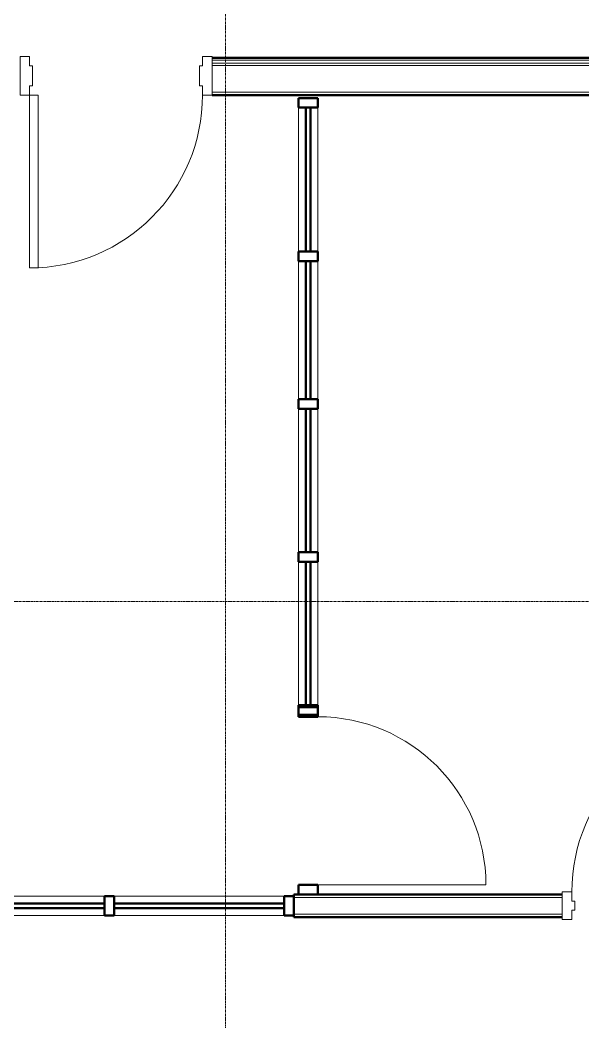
# Model space of a CAD drawing. Header units: inches. Extents: x -4218 to -1830, y 9756 to 12426.
# Drawn here: x -3197.1 to -3079.9, y 11447.6 to 11656.2 of the extents above; entities that cross this region are included whole.
import ezdxf

# ---------------------------------------------------------------- set-up
doc = ezdxf.new("R2010")
doc.units = ezdxf.units.IN
doc.header["$MEASUREMENT"] = 0
doc.linetypes.add('Grid Line 1_2_', pattern=[0.875, 0.5, -0.125, 0.125, -0.125])
for name, color, linetype, lineweight in [('0-1', 7, 'Continuous', 5), ('0-3', 7, 'Continuous', 9), ('A-DOOR-1', 7, 'Continuous', 9), ('A-DOOR-2', 50, 'Continuous', 20), ('A-DOOR-FRAM-1', 50, 'Continuous', 20), ('A-GLAZ-CURT-1', 250, 'Continuous', 50), ('A-GLAZ-CWMG-1', 7, 'Continuous', 9), ('A-GLAZ-CWMG-2', 250, 'Continuous', 50), ('A-WALL-1', 250, 'Continuous', 50), ('A-WALL-2', 10, 'Continuous', 13), ('A-WALL-3', 253, 'Continuous', 9), ('A-WALL-5', 252, 'Continuous', 9), ('I-WALL-1', 250, 'Continuous', 50), ('I-WALL-3', 253, 'Continuous', 9), ('I-WALL-4', 252, 'Continuous', 9), ('S-GRID-1', 1, 'Grid Line 1_2_', 9)]:
    doc.layers.add(name, color=color, linetype=linetype, lineweight=lineweight)

# ---------------------------------------------------------------- blocks, each defined once
blk = doc.blocks.new('System Panel - SINGLE PANE - SAFETY GLAZING-2179330-BACKGROUND - 1ST FLOOR')
at = {"layer": 'A-GLAZ-CURT-1'}
for p, q in [((17.7, 0.5), (-17.7, 0.5)), ((-17.7, 0.5), (-17.7, -0.5)), ((17.7, -0.5), (17.7, 0.5)), ((-17.7, -0.5), (17.7, -0.5))]:
    blk.add_line(p, q, dxfattribs=at)
blk = doc.blocks.new('Rectangular Mullion - 2_ x 4_ - INTERIOR-2179402-BACKGROUND - 1ST FLOOR')
at = {"layer": 'A-GLAZ-CWMG-1'}
for p, q in [((-3177.52, 11473.79), (-3142.12, 11473.79)), ((-3177.52, 11469.79), (-3142.12, 11469.79))]:
    blk.add_line(p, q, dxfattribs=at)
blk = doc.blocks.new('Rectangular Mullion - 2_ x 4_ - INTERIOR-2179409-BACKGROUND - 1ST FLOOR')
at = {"layer": 'A-GLAZ-CWMG-2'}
for p, q in [((0, 2), (-2, 2)), ((-2, 2), (-2, -2)), ((0, -2), (0, 2)), ((-2, -2), (0, -2))]:
    blk.add_line(p, q, dxfattribs=at)
blk = doc.blocks.new('System Panel - SINGLE PANE - SAFETY GLAZING-2179331-BACKGROUND - 1ST FLOOR')
at = {"layer": 'A-GLAZ-CURT-1'}
for p, q in [((18.2, 0.5), (-18.2, 0.5)), ((-18.2, 0.5), (-18.2, -0.5)), ((18.2, -0.5), (18.2, 0.5)), ((-18.2, -0.5), (18.2, -0.5))]:
    blk.add_line(p, q, dxfattribs=at)
blk = doc.blocks.new('Rectangular Mullion - 2_ x 4_ - INTERIOR-2179404-BACKGROUND - 1ST FLOOR')
at = {"layer": 'A-GLAZ-CWMG-1'}
for p, q in [((-3254.32, 11473.79), (-3217.92, 11473.79)), ((-3254.32, 11469.79), (-3217.92, 11469.79))]:
    blk.add_line(p, q, dxfattribs=at)
blk = doc.blocks.new('Rectangular Mullion - 2_ x 4_ - INTERIOR-2179406-BACKGROUND - 1ST FLOOR')
at = {"layer": 'A-GLAZ-CWMG-2'}
for p, q in [((-1, 2), (1, 2)), ((-1, -2), (-1, 2)), ((1, 2), (1, -2)), ((1, -2), (-1, -2))]:
    blk.add_line(p, q, dxfattribs=at)
blk = doc.blocks.new('STOREFRONT DOOR - WOOD STILE W_ GLASS INSET-2189328-BACKGROUND - 1ST FLOOR')
at = {"layer": 'A-DOOR-1'}
blk.add_line((-17.5, -2), (-17.5, -37), dxfattribs=at)
blk.add_arc((-17.5, -2), 35, 270, 360, dxfattribs=at)
blk = doc.blocks.new('Rectangular Mullion - 2_ x 4_ - INTERIOR-2183591-BACKGROUND - 1ST FLOOR')
at = {"layer": 'A-GLAZ-CWMG-2'}
for p, q in [((-2, 2), (0, 2)), ((-2, -2), (-2, 2)), ((0, 2), (0, -2)), ((0, -2), (-2, -2))]:
    blk.add_line(p, q, dxfattribs=at)
blk = doc.blocks.new('System Panel - SINGLE PANE - SAFETY GLAZING-2186739-BACKGROUND - 1ST FLOOR')
at = {"layer": 'A-GLAZ-CURT-1'}
for p, q in [((14.93, 0.5), (-14.93, 0.5)), ((-14.93, 0.5), (-14.93, -0.5)), ((14.93, -0.5), (14.93, 0.5)), ((-14.93, -0.5), (14.93, -0.5))]:
    blk.add_line(p, q, dxfattribs=at)
blk = doc.blocks.new('System Panel - SINGLE PANE - SAFETY GLAZING-2187073-BACKGROUND - 1ST FLOOR')
at = {"layer": 'A-GLAZ-CURT-1'}
for p, q in [((14.38, 0.5), (-14.38, 0.5)), ((-14.38, 0.5), (-14.38, -0.5)), ((14.38, -0.5), (14.38, 0.5)), ((-14.38, -0.5), (14.38, -0.5))]:
    blk.add_line(p, q, dxfattribs=at)
blk = doc.blocks.new('Rectangular Mullion - 2_ x 4_ - INTERIOR-2186737-BACKGROUND - 1ST FLOOR')
at = {"layer": 'A-GLAZ-CWMG-1'}
for p, q in [((-3139.12, 11550.96), (-3139.12, 11545.42)), ((-3135.12, 11550.96), (-3135.12, 11545.42))]:
    blk.add_line(p, q, dxfattribs=at)
blk = doc.blocks.new('Rectangular Mullion - 2_ x 4_ - INTERIOR-2187069-BACKGROUND - 1ST FLOOR')
at = {"layer": 'A-GLAZ-CWMG-1'}
for p, q in [((-3139.12, 11606.03), (-3139.12, 11577.28)), ((-3135.12, 11606.03), (-3135.12, 11577.28))]:
    blk.add_line(p, q, dxfattribs=at)
blk = doc.blocks.new('Rectangular Mullion - 2_ x 4_ - INTERIOR-2186757-BACKGROUND - 1ST FLOOR')
at = {"layer": 'A-GLAZ-CWMG-1'}
for p, q in [((-3139.12, 11621.63), (-3139.12, 11608.13)), ((-3135.12, 11621.63), (-3135.12, 11608.13)), ((-3137.62, 11608.13), (-3139.12, 11608.13)), ((-3135.12, 11608.13), (-3136.62, 11608.13))]:
    blk.add_line(p, q, dxfattribs=at)
blk = doc.blocks.new('Rectangular Mullion - 2_ x 4_ - INTERIOR-2183583-BACKGROUND - 1ST FLOOR')
at = {"layer": 'A-GLAZ-CWMG-2'}
for p, q in [((-1, 2), (1, 2)), ((-1, -2), (-1, 2)), ((1, 2), (1, -2)), ((1, -2), (-1, -2))]:
    blk.add_line(p, q, dxfattribs=at)
blk = doc.blocks.new('Rectangular Mullion - 2_ x 4_ - INTERIOR-2183529-BACKGROUND - 1ST FLOOR')
at = {"layer": 'A-GLAZ-CWMG-2'}
for p, q in [((-1, 2), (1, 2)), ((-1, -2), (-1, 2)), ((1, 2), (1, -2)), ((1, -2), (-1, -2))]:
    blk.add_line(p, q, dxfattribs=at)
blk = doc.blocks.new('HOLLOW METAL - 1HR RATED-2191993-BACKGROUND - 1ST FLOOR')
at = {"layer": 'A-DOOR-1'}
blk.add_arc((18, 4.125), 36, 90, 180, dxfattribs=at)
at = {"layer": 'A-DOOR-2'}
for p, q in [((18, 40.125), (16.25, 40.125)), ((16.25, 40.125), (16.25, 4.125)), ((18, 4.125), (18, 40.125)), ((16.25, 4.125), (18, 4.125))]:
    blk.add_line(p, q, dxfattribs=at)
at = {"layer": 'A-DOOR-FRAM-1'}
for p, q in [((-18, 4.125), (-20, 4.125)), ((-20, 4.125), (-20, -3.875)), ((-18, 2.1875), (-18, 4.125)), ((-17.375, 2.1875), (-18, 2.1875)), ((-17.375, -1.9375), (-17.375, 2.1875)), ((18, 2.1875), (17.375, 2.1875)), ((17.375, 2.1875), (17.375, -1.9375)), ((18, 4.125), (18, 2.1875)), ((20, 4.125), (18, 4.125)), ((20, -3.875), (20, 4.125)), ((-18, -3.875), (-18, -1.9375)), ((-18, -1.9375), (-17.375, -1.9375)), ((17.375, -1.9375), (18, -1.9375)), ((18, -1.9375), (18, -3.875)), ((-20, -3.875), (-18, -3.875)), ((18, -3.875), (20, -3.875))]:
    blk.add_line(p, q, dxfattribs=at)
blk = doc.blocks.new('Rectangular Mullion - 2_ x 4_ - INTERIOR-2183554-BACKGROUND - 1ST FLOOR')
at = {"layer": 'A-GLAZ-CWMG-2'}
for p, q in [((0, 2), (-2, 2)), ((-2, 2), (-2, -2)), ((0, -2), (0, 2)), ((-2, -2), (0, -2))]:
    blk.add_line(p, q, dxfattribs=at)
blk = doc.blocks.new('HOLLOW METAL - COMMON_3-0 x 7-0 - WD DOOR-2191990-BACKGROUND - 1ST FLOOR')
at = {"layer": 'A-DOOR-1'}
blk.add_arc((18, 3.125), 36, 90, 180, dxfattribs=at)
at = {"layer": 'A-DOOR-2'}
for p, q in [((18, 39.125), (16.25, 39.125)), ((16.25, 39.125), (16.25, 3.125)), ((18, 3.125), (18, 39.125)), ((16.25, 3.125), (18, 3.125))]:
    blk.add_line(p, q, dxfattribs=at)
at = {"layer": 'A-DOOR-FRAM-1'}
for p, q in [((-18, 3.125), (-20, 3.125)), ((-20, 3.125), (-20, -2.625)), ((-18, 1.1875), (-18, 3.125)), ((18, 3.125), (18, 1.1875)), ((20, 3.125), (18, 3.125)), ((20, -2.625), (20, 3.125)), ((-17.375, 1.1875), (-18, 1.1875)), ((-17.375, -0.6875), (-17.375, 1.1875)), ((18, 1.1875), (17.375, 1.1875)), ((17.375, 1.1875), (17.375, -0.6875)), ((-18, -2.625), (-18, -0.6875)), ((-18, -0.6875), (-17.375, -0.6875)), ((17.375, -0.6875), (18, -0.6875)), ((18, -0.6875), (18, -2.625)), ((-20, -2.625), (-18, -2.625)), ((18, -2.625), (20, -2.625))]:
    blk.add_line(p, q, dxfattribs=at)
blk = doc.blocks.new('System Panel - SINGLE PANE - SAFETY GLAZING-2186740-BACKGROUND - 1ST FLOOR')
at = {"layer": 'A-GLAZ-CURT-1'}
for p, q in [((14.93, 0.5), (-14.93, 0.5)), ((-14.93, 0.5), (-14.93, -0.5)), ((14.93, -0.5), (14.93, 0.5)), ((-14.93, -0.5), (14.93, -0.5))]:
    blk.add_line(p, q, dxfattribs=at)
blk = doc.blocks.new('Rectangular Mullion - 2_ x 4_ - INTERIOR-2186736-BACKGROUND - 1ST FLOOR')
at = {"layer": 'A-GLAZ-CWMG-1'}
for p, q in [((-3139.12, 11543.42), (-3139.12, 11513.56)), ((-3135.12, 11543.42), (-3135.12, 11513.56))]:
    blk.add_line(p, q, dxfattribs=at)
blk = doc.blocks.new('Rectangular Mullion - 2_ x 4_ - INTERIOR-2186730-BACKGROUND - 1ST FLOOR')
at = {"layer": 'A-GLAZ-CWMG-1'}
for p, q in [((-3139.12, 11575.28), (-3139.12, 11550.96)), ((-3135.12, 11575.28), (-3135.12, 11550.96))]:
    blk.add_line(p, q, dxfattribs=at)
blk = doc.blocks.new('Rectangular Mullion - 2_ x 4_ - INTERIOR-2186549-BACKGROUND - 1ST FLOOR')
at = {"layer": 'A-GLAZ-CWMG-1'}
for p, q in [((-3139.12, 11637.99), (-3139.12, 11621.63)), ((-3135.12, 11637.99), (-3135.12, 11621.63))]:
    blk.add_line(p, q, dxfattribs=at)
blk = doc.blocks.new('System Panel - SINGLE PANE - SAFETY GLAZING-2187074-BACKGROUND - 1ST FLOOR')
at = {"layer": 'A-GLAZ-CURT-1'}
for p, q in [((14.978125, 0.5), (-14.978125, 0.5)), ((-14.978125, 0.5), (-14.978125, -0.5)), ((14.978125, -0.5), (14.978125, 0.5)), ((-14.978125, -0.5), (14.978125, -0.5))]:
    blk.add_line(p, q, dxfattribs=at)
blk = doc.blocks.new('CTR - 1st Phase - Common Walls_rvt-1-BACKGROUND - 1ST FLOOR')
at = {"layer": 'A-WALL-1'}
for p, q in [((-3084.22, 11474.16), (-3140.12, 11474.16)), ((-3140.12, 11474.16), (-3140.12, 11469.41)), ((-3140.12, 11469.41), (-3084.22, 11469.41))]:
    blk.add_line(p, q, dxfattribs=at)
at = {"layer": 'A-WALL-2'}
for p, q in [((-3157.14, 11647.86), (-2920.57, 11647.86)), ((-3157.14, 11647.24), (-2920.57, 11647.24)), ((-3157.14, 11646.74), (-2920.57, 11646.74)), ((-3157.14, 11641.24), (-2920.57, 11641.24)), ((-3140.12, 11473.54), (-3084.22, 11473.54)), ((-3140.12, 11470.04), (-3084.22, 11470.04))]:
    blk.add_line(p, q, dxfattribs=at)
at = {"layer": 'A-WALL-3'}
for p, q in [((-3140.12, 11469.79), (-3140.12, 11473.79)), ((-3135.12, 11474.16), (-3139.12, 11474.16)), ((-3084.22, 11474.16), (-3084.22, 11469.41))]:
    blk.add_line(p, q, dxfattribs=at)
at = {"layer": 'A-WALL-5'}
for p, q in [((-3139.12, 11474.16), (-3140.12, 11474.16)), ((-3140.12, 11473.79), (-3140.12, 11474.16)), ((-3084.22, 11474.16), (-3135.12, 11474.16)), ((-3140.12, 11469.41), (-3140.12, 11469.79)), ((-3140.12, 11469.41), (-3084.22, 11469.41))]:
    blk.add_line(p, q, dxfattribs=at)
at = {"layer": 'I-WALL-1'}
for p, q in [((-2920.57, 11648.36), (-3157.14, 11648.36)), ((-3157.14, 11640.61), (-2920.57, 11640.61))]:
    blk.add_line(p, q, dxfattribs=at)
at = {"layer": 'I-WALL-3'}
blk.add_line((-3157.14, 11640.61), (-3157.14, 11648.36), dxfattribs=at)
at = {"layer": 'I-WALL-4'}
for p, q in [((-2920.57, 11648.36), (-3157.14, 11648.36)), ((-3157.14, 11640.61), (-2920.57, 11640.61))]:
    blk.add_line(p, q, dxfattribs=at)
at = {"layer": '0-3'}
for name, p, rotation in [('HOLLOW METAL - 1HR RATED-2191993-BACKGROUND - 1ST FLOOR', (-3177.14, 11644.74), 180), ('System Panel - SINGLE PANE - SAFETY GLAZING-2187074-BACKGROUND - 1ST FLOOR', (-3137.12, 11623.01), 89.99999999999912), ('System Panel - SINGLE PANE - SAFETY GLAZING-2187073-BACKGROUND - 1ST FLOOR', (-3137.12, 11591.65), 89.99999999999912), ('System Panel - SINGLE PANE - SAFETY GLAZING-2186739-BACKGROUND - 1ST FLOOR', (-3137.12, 11560.35), 89.99999999999912), ('System Panel - SINGLE PANE - SAFETY GLAZING-2186740-BACKGROUND - 1ST FLOOR', (-3137.12, 11528.49), 89.99999999999912), ('STOREFRONT DOOR - WOOD STILE W_ GLASS INSET-2189328-BACKGROUND - 1ST FLOOR', (-3137.12, 11493.66), 89.99999999999912), ('Rectangular Mullion - 2_ x 4_ - INTERIOR-2183554-BACKGROUND - 1ST FLOOR', (-3137.12, 11474.16), 269.9999999999991), ('System Panel - SINGLE PANE - SAFETY GLAZING-2179331-BACKGROUND - 1ST FLOOR', (-3197.72, 11471.79), 180), ('System Panel - SINGLE PANE - SAFETY GLAZING-2179330-BACKGROUND - 1ST FLOOR', (-3159.82, 11471.79), 180)]:
    blk.add_blockref(name, p, dxfattribs=dict(at, rotation=rotation))
at = {"layer": '0-3', "extrusion": (0, 0, -1), "rotation": 90.00000000000091}
for name, p in [('Rectangular Mullion - 2_ x 4_ - INTERIOR-2183591-BACKGROUND - 1ST FLOOR', (3137.12, 11639.99)), ('Rectangular Mullion - 2_ x 4_ - INTERIOR-2183529-BACKGROUND - 1ST FLOOR', (3137.12, 11607.03)), ('Rectangular Mullion - 2_ x 4_ - INTERIOR-2183529-BACKGROUND - 1ST FLOOR', (3137.12, 11576.28)), ('Rectangular Mullion - 2_ x 4_ - INTERIOR-2183529-BACKGROUND - 1ST FLOOR', (3137.12, 11544.42)), ('Rectangular Mullion - 2_ x 4_ - INTERIOR-2183529-BACKGROUND - 1ST FLOOR', (3137.12, 11512.56)), ('Rectangular Mullion - 2_ x 4_ - INTERIOR-2183583-BACKGROUND - 1ST FLOOR', (3137.12, 11512.16))]:
    blk.add_blockref(name, p, dxfattribs=at)
at = {"layer": '0-3'}
for name, p in [('Rectangular Mullion - 2_ x 4_ - INTERIOR-2186549-BACKGROUND - 1ST FLOOR', (0, 0)), ('Rectangular Mullion - 2_ x 4_ - INTERIOR-2186757-BACKGROUND - 1ST FLOOR', (0, 0)), ('Rectangular Mullion - 2_ x 4_ - INTERIOR-2187069-BACKGROUND - 1ST FLOOR', (0, 0)), ('Rectangular Mullion - 2_ x 4_ - INTERIOR-2186730-BACKGROUND - 1ST FLOOR', (0, 0)), ('Rectangular Mullion - 2_ x 4_ - INTERIOR-2186737-BACKGROUND - 1ST FLOOR', (0, 0)), ('Rectangular Mullion - 2_ x 4_ - INTERIOR-2186736-BACKGROUND - 1ST FLOOR', (0, 0)), ('HOLLOW METAL - COMMON_3-0 x 7-0 - WD DOOR-2191990-BACKGROUND - 1ST FLOOR', (-3064.22, 11471.54)), ('Rectangular Mullion - 2_ x 4_ - INTERIOR-2179404-BACKGROUND - 1ST FLOOR', (38.4, 0)), ('Rectangular Mullion - 2_ x 4_ - INTERIOR-2179402-BACKGROUND - 1ST FLOOR', (0, 0)), ('Rectangular Mullion - 2_ x 4_ - INTERIOR-2179409-BACKGROUND - 1ST FLOOR', (-3140.12, 11471.79))]:
    blk.add_blockref(name, p, dxfattribs=at)
at = {"layer": '0-3', "extrusion": (0, 0, -1)}
blk.add_blockref('Rectangular Mullion - 2_ x 4_ - INTERIOR-2179406-BACKGROUND - 1ST FLOOR', (3178.52, 11471.79), dxfattribs=at)

msp = doc.modelspace()

# ---------------------------------------------------------------- linework, layer by layer
at = {"layer": 'S-GRID-1'}
for p, q in [((-3154.32, 9836.18), (-3154.32, 12376.81)), ((-1830.2, 11535.19), (-4168.71, 11535.19))]:
    msp.add_line(p, q, dxfattribs=at)

# ---------------------------------------------------------------- block references
at = {"layer": '0-1'}
msp.add_blockref('CTR - 1st Phase - Common Walls_rvt-1-BACKGROUND - 1ST FLOOR', (0, 0), dxfattribs=at)

doc.saveas('drawing.dxf')
